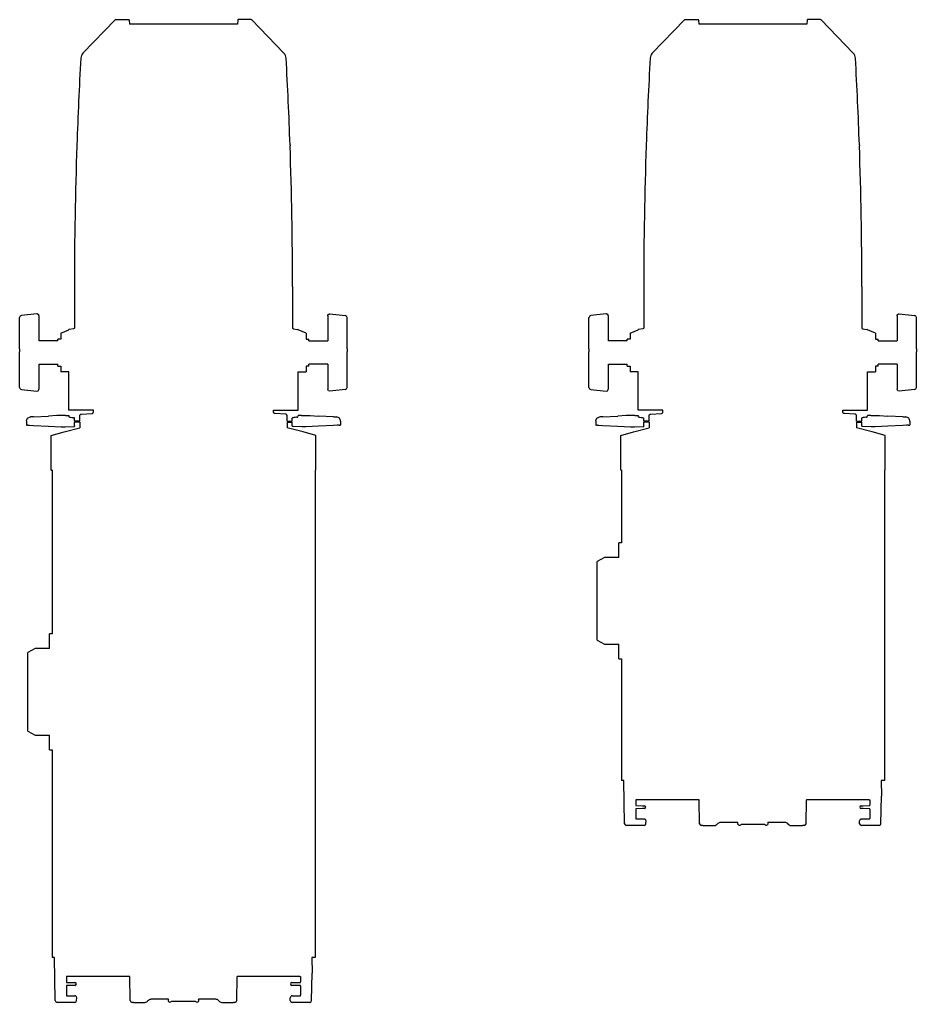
# Model space of a CAD drawing. Header units: inches. Extents: x 0 to 310, y 0 to 246.
# Drawn here: x 168.85 to 197.89, y 51.05 to 82.86 of the extents above; entities that cross this region are included whole.
import ezdxf

# ---------------------------------------------------------------- set-up
doc = ezdxf.new("R2010")
doc.units = ezdxf.units.IN
doc.header["$MEASUREMENT"] = 0

msp = doc.modelspace()

# ---------------------------------------------------------------- linework, layer by layer
for p, q in [((171.942, 82.851), (170.904, 81.776)), ((171.963, 82.861), (172.386, 82.861)), ((172.401, 82.847), (172.411, 82.719)), ((175.904, 82.719), (172.411, 82.719)), ((175.913, 82.847), (175.904, 82.719)), ((176.351, 82.861), (175.928, 82.861)), ((176.372, 82.851), (177.411, 81.776)), ((190.375, 82.851), (189.337, 81.776)), ((190.397, 82.861), (190.82, 82.861)), ((190.835, 82.847), (190.844, 82.719)), ((194.337, 82.719), (190.845, 82.719)), ((194.347, 82.847), (194.337, 82.719)), ((194.785, 82.861), (194.362, 82.861)), ((194.806, 82.851), (195.844, 81.776)), ((170.904, 81.776), (170.904, 81.776)), ((177.411, 81.776), (177.411, 81.776)), ((189.337, 81.776), (189.337, 81.776)), ((195.844, 81.776), (195.844, 81.776)), ((170.834, 81.617), (170.834, 81.617)), ((177.48, 81.617), (177.481, 81.617)), ((189.268, 81.617), (189.267, 81.617)), ((195.914, 81.617), (195.914, 81.617)), ((170.706, 78.811), (170.705, 78.781)), ((170.705, 78.781), (170.705, 78.781)), ((170.706, 78.811), (170.706, 78.811)), ((177.608, 78.811), (177.608, 78.811)), ((177.608, 78.811), (177.609, 78.781)), ((177.609, 78.781), (177.609, 78.781)), ((189.14, 78.811), (189.139, 78.781)), ((189.139, 78.781), (189.139, 78.781)), ((189.14, 78.811), (189.14, 78.811)), ((196.042, 78.811), (196.042, 78.811)), ((196.042, 78.811), (196.043, 78.781)), ((196.043, 78.781), (196.043, 78.781)), ((170.626, 74.221), (170.626, 72.886)), ((177.688, 74.221), (177.688, 72.886)), ((189.06, 74.221), (189.06, 72.886)), ((196.122, 74.221), (196.122, 72.886)), ((168.853, 72.205), (168.853, 73.222)), ((169.412, 73.334), (168.91, 73.284)), ((169.478, 73.274), (169.478, 72.461)), ((178.828, 73.274), (178.828, 72.461)), ((178.894, 73.334), (179.396, 73.284)), ((179.453, 72.205), (179.453, 73.222)), ((187.287, 72.205), (187.287, 73.222)), ((187.845, 73.334), (187.343, 73.284)), ((187.912, 73.274), (187.912, 72.461)), ((197.261, 73.274), (197.261, 72.461)), ((197.328, 73.334), (197.83, 73.284)), ((197.886, 72.205), (197.886, 73.222)), ((170.6, 72.857), (170.46, 72.837)), ((177.714, 72.857), (177.854, 72.837)), ((189.034, 72.857), (188.894, 72.837)), ((196.148, 72.857), (196.288, 72.837)), ((170.101, 72.523), (170.094, 72.523)), ((170.094, 72.461), (170.094, 72.523)), ((170.189, 72.524), (170.101, 72.524)), ((170.189, 72.714), (170.447, 72.823)), ((170.189, 72.714), (170.189, 72.524)), ((178.126, 72.714), (177.867, 72.823)), ((178.126, 72.714), (178.126, 72.524)), ((178.126, 72.524), (178.214, 72.524)), ((178.214, 72.523), (178.22, 72.523)), ((178.22, 72.461), (178.22, 72.523)), ((188.534, 72.523), (188.528, 72.523)), ((188.528, 72.461), (188.528, 72.523)), ((188.622, 72.524), (188.534, 72.524)), ((188.622, 72.714), (188.881, 72.823)), ((188.622, 72.714), (188.622, 72.524)), ((196.559, 72.714), (196.301, 72.823)), ((196.559, 72.714), (196.559, 72.524)), ((196.559, 72.524), (196.647, 72.524)), ((196.647, 72.523), (196.654, 72.523)), ((196.654, 72.461), (196.654, 72.523)), ((168.853, 72.205), (168.853, 72.11)), ((170.094, 72.461), (169.487, 72.461)), ((178.22, 72.461), (178.828, 72.461)), ((179.453, 72.205), (179.453, 72.11)), ((187.287, 72.205), (187.287, 72.11)), ((188.528, 72.461), (187.92, 72.461)), ((196.654, 72.461), (197.261, 72.461)), ((197.886, 72.205), (197.886, 72.11)), ((168.853, 71.028), (168.853, 72.11)), ((179.453, 71.028), (179.453, 72.11)), ((187.287, 71.028), (187.287, 72.11)), ((197.886, 71.028), (197.886, 72.11)), ((169.478, 71.711), (169.478, 70.898)), ((169.487, 71.711), (170.094, 71.711)), ((170.094, 71.648), (170.094, 71.711)), ((170.094, 71.648), (170.189, 71.648)), ((170.101, 71.649), (170.179, 71.649)), ((170.189, 71.648), (170.189, 71.464)), ((178.22, 71.648), (178.126, 71.648)), ((178.126, 71.648), (178.126, 71.464)), ((178.214, 71.649), (178.136, 71.649)), ((178.828, 71.711), (178.22, 71.711)), ((178.22, 71.648), (178.22, 71.711)), ((178.828, 71.711), (178.828, 70.898)), ((187.912, 71.711), (187.912, 70.898)), ((187.92, 71.711), (188.528, 71.711)), ((188.528, 71.648), (188.528, 71.711)), ((188.528, 71.648), (188.622, 71.648)), ((188.534, 71.649), (188.612, 71.649)), ((188.622, 71.648), (188.622, 71.464)), ((196.654, 71.648), (196.559, 71.648)), ((196.559, 71.648), (196.559, 71.464)), ((196.647, 71.649), (196.569, 71.649)), ((197.261, 71.711), (196.654, 71.711)), ((196.654, 71.648), (196.654, 71.711)), ((197.261, 71.711), (197.261, 70.898)), ((170.447, 71.464), (170.189, 71.464)), ((170.447, 70.221), (170.447, 71.464)), ((177.867, 70.221), (177.867, 71.464)), ((177.867, 71.464), (178.126, 71.464)), ((188.881, 71.464), (188.622, 71.464)), ((188.881, 70.221), (188.881, 71.464)), ((196.301, 70.221), (196.301, 71.464)), ((196.301, 71.464), (196.559, 71.464)), ((168.853, 70.95), (168.853, 71.028)), ((179.453, 70.95), (179.453, 71.028)), ((187.287, 70.95), (187.287, 71.028)), ((197.886, 70.95), (197.886, 71.028)), ((168.91, 70.89), (169.41, 70.84)), ((179.396, 70.89), (178.896, 70.84)), ((187.344, 70.89), (187.844, 70.84)), ((197.829, 70.89), (197.329, 70.84)), ((169.304, 70.005), (169.2, 70)), ((169.304, 70.005), (169.788, 70.03)), ((170.054, 70.044), (169.788, 70.03)), ((170.34, 70.051), (170.438, 70.045)), ((170.34, 70.051), (170.34, 70.051)), ((170.439, 70.045), (170.438, 70.045)), ((171.247, 70.221), (170.447, 70.221)), ((170.452, 69.99), (170.448, 70.036)), ((170.481, 69.99), (170.452, 69.99)), ((170.797, 69.864), (170.797, 70.033)), ((170.856, 70.095), (171.188, 70.112)), ((171.247, 70.174), (171.247, 70.221)), ((177.067, 70.221), (177.867, 70.221)), ((177.067, 70.174), (177.067, 70.221)), ((177.458, 70.095), (177.126, 70.112)), ((177.517, 69.864), (177.517, 70.033)), ((177.833, 69.99), (177.862, 69.99)), ((177.862, 69.99), (177.866, 70.036)), ((177.974, 70.051), (177.876, 70.045)), ((177.876, 70.045), (177.876, 70.045)), ((177.974, 70.051), (177.974, 70.051)), ((178.26, 70.044), (178.526, 70.03)), ((179.01, 70.005), (178.526, 70.03)), ((179.01, 70.005), (179.114, 70)), ((187.738, 70.005), (187.634, 70)), ((187.738, 70.005), (188.222, 70.03)), ((188.488, 70.044), (188.222, 70.03)), ((188.774, 70.051), (188.872, 70.045)), ((188.774, 70.051), (188.774, 70.051)), ((188.872, 70.045), (188.872, 70.045)), ((189.681, 70.221), (188.881, 70.221)), ((188.886, 69.99), (188.882, 70.036)), ((188.915, 69.99), (188.886, 69.99)), ((189.231, 69.864), (189.231, 70.033)), ((189.29, 70.095), (189.622, 70.112)), ((189.681, 70.174), (189.681, 70.221)), ((195.501, 70.221), (196.301, 70.221)), ((195.501, 70.174), (195.501, 70.221)), ((195.892, 70.095), (195.56, 70.112)), ((195.951, 69.864), (195.951, 70.033)), ((196.267, 69.99), (196.296, 69.99)), ((196.296, 69.99), (196.3, 70.036)), ((196.408, 70.051), (196.309, 70.045)), ((196.309, 70.045), (196.309, 70.045)), ((196.408, 70.051), (196.408, 70.051)), ((196.694, 70.044), (196.96, 70.03)), ((197.444, 70.005), (196.96, 70.03)), ((197.444, 70.005), (197.548, 70)), ((169.072, 69.865), (169.072, 69.746)), ((169.119, 69.734), (169.082, 69.736)), ((169.119, 69.734), (169.177, 69.731)), ((169.177, 69.731), (169.304, 69.724)), ((169.304, 69.724), (169.788, 69.698)), ((169.788, 69.698), (170.197, 69.677)), ((170.197, 69.677), (170.236, 69.677)), ((170.197, 69.677), (170.197, 69.677)), ((170.236, 69.677), (170.314, 69.677)), ((170.314, 69.677), (170.322, 69.677)), ((170.322, 69.677), (170.61, 69.692)), ((170.61, 69.692), (170.623, 69.693)), ((170.632, 69.956), (170.632, 69.966)), ((170.632, 69.864), (170.632, 69.956)), ((170.797, 69.864), (170.632, 69.864)), ((170.632, 69.712), (170.632, 69.834)), ((170.797, 69.834), (170.632, 69.834)), ((170.632, 69.712), (170.632, 69.703)), ((170.797, 69.834), (170.797, 69.648)), ((177.517, 69.864), (177.682, 69.864)), ((177.517, 69.834), (177.682, 69.834)), ((177.517, 69.834), (177.517, 69.651)), ((177.682, 69.956), (177.682, 69.966)), ((177.682, 69.864), (177.682, 69.956)), ((177.682, 69.712), (177.682, 69.834)), ((177.682, 69.712), (177.682, 69.703)), ((177.704, 69.692), (177.692, 69.693)), ((177.992, 69.677), (177.704, 69.692)), ((178, 69.677), (177.992, 69.677)), ((178.078, 69.677), (178, 69.677)), ((178.117, 69.677), (178.078, 69.677)), ((178.526, 69.698), (178.117, 69.677)), ((178.117, 69.677), (178.117, 69.677)), ((179.01, 69.724), (178.526, 69.698)), ((179.137, 69.731), (179.01, 69.724)), ((179.196, 69.734), (179.137, 69.731)), ((179.196, 69.734), (179.233, 69.736)), ((179.242, 69.865), (179.242, 69.746)), ((187.506, 69.865), (187.506, 69.746)), ((187.552, 69.734), (187.515, 69.736)), ((187.552, 69.734), (187.611, 69.731)), ((187.611, 69.731), (187.738, 69.724)), ((187.738, 69.724), (188.222, 69.698)), ((188.222, 69.698), (188.631, 69.677)), ((188.631, 69.677), (188.67, 69.677)), ((188.631, 69.677), (188.631, 69.677)), ((188.67, 69.677), (188.748, 69.677)), ((188.748, 69.677), (188.756, 69.677)), ((188.756, 69.677), (189.044, 69.692)), ((189.044, 69.692), (189.056, 69.693)), ((189.066, 69.956), (189.066, 69.966)), ((189.066, 69.864), (189.066, 69.956)), ((189.231, 69.864), (189.066, 69.864)), ((189.066, 69.712), (189.066, 69.834)), ((189.231, 69.834), (189.066, 69.834)), ((189.066, 69.712), (189.066, 69.703)), ((189.231, 69.834), (189.231, 69.648)), ((195.951, 69.864), (196.116, 69.864)), ((195.951, 69.834), (196.116, 69.834)), ((195.951, 69.834), (195.951, 69.651)), ((196.116, 69.956), (196.116, 69.966)), ((196.116, 69.864), (196.116, 69.956)), ((196.116, 69.712), (196.116, 69.834)), ((196.116, 69.712), (196.116, 69.703)), ((196.138, 69.692), (196.125, 69.693)), ((196.426, 69.677), (196.138, 69.692)), ((196.434, 69.677), (196.426, 69.677)), ((196.512, 69.677), (196.434, 69.677)), ((196.551, 69.677), (196.512, 69.677)), ((196.96, 69.698), (196.551, 69.677)), ((196.551, 69.677), (196.551, 69.677)), ((197.444, 69.724), (196.96, 69.698)), ((197.571, 69.731), (197.444, 69.724)), ((197.629, 69.734), (197.571, 69.731)), ((197.629, 69.734), (197.666, 69.736)), ((197.676, 69.865), (197.676, 69.746)), ((169.879, 69.402), (170.299, 69.515)), ((169.879, 68.28), (169.879, 69.402)), ((170.299, 69.515), (170.797, 69.648)), ((178.028, 69.515), (177.517, 69.651)), ((178.447, 69.402), (178.028, 69.515)), ((178.447, 68.28), (178.447, 69.402)), ((188.313, 69.402), (188.733, 69.515)), ((188.313, 68.28), (188.313, 69.402)), ((188.733, 69.515), (189.231, 69.648)), ((196.461, 69.515), (195.951, 69.651)), ((196.881, 69.402), (196.461, 69.515)), ((196.881, 68.28), (196.881, 69.402)), ((169.879, 68.28), (169.88, 68.28)), ((169.906, 68.28), (169.88, 68.28)), ((169.906, 68.28), (169.906, 62.985)), ((178.42, 68.28), (178.447, 68.28)), ((178.42, 68.28), (178.42, 52.51)), ((178.447, 68.28), (178.447, 68.28)), ((188.34, 68.28), (188.313, 68.28)), ((188.313, 68.28), (188.313, 68.28)), ((188.34, 68.28), (188.34, 65.929)), ((196.854, 68.28), (196.881, 68.28)), ((196.854, 68.28), (196.854, 58.234)), ((196.881, 68.28), (196.881, 68.28)), ((188.34, 65.929), (188.256, 65.929)), ((188.256, 65.455), (188.256, 65.929)), ((187.787, 65.455), (187.556, 65.32)), ((187.556, 62.778), (187.556, 65.32)), ((188.256, 65.455), (187.787, 65.455)), ((169.906, 62.985), (169.823, 62.985)), ((169.823, 62.511), (169.823, 62.985)), ((187.556, 62.778), (187.785, 62.644)), ((169.353, 62.511), (169.123, 62.377)), ((169.123, 59.834), (169.123, 62.377)), ((169.823, 62.511), (169.353, 62.511)), ((187.784, 62.643), (188.244, 62.643)), ((187.785, 62.644), (188.256, 62.644)), ((188.256, 62.169), (188.256, 62.644)), ((188.256, 62.169), (188.34, 62.169)), ((188.34, 62.169), (188.34, 58.234)), ((169.123, 59.834), (169.352, 59.7)), ((169.351, 59.699), (169.81, 59.699)), ((169.352, 59.7), (169.823, 59.7)), ((169.823, 59.225), (169.823, 59.7)), ((169.823, 59.225), (169.906, 59.225)), ((169.906, 59.225), (169.906, 52.51)), ((188.417, 58.234), (188.34, 58.234)), ((188.441, 56.836), (188.417, 58.234)), ((196.747, 58.234), (196.756, 57.722)), ((196.854, 58.234), (196.747, 58.234)), ((188.806, 57.612), (188.801, 57.607)), ((188.801, 57.607), (188.801, 57.476)), ((188.828, 57.612), (188.806, 57.612)), ((188.888, 57.612), (188.828, 57.612)), ((190.853, 57.612), (188.888, 57.612)), ((190.867, 56.836), (190.853, 57.612)), ((194.315, 56.836), (194.328, 57.612)), ((196.294, 57.612), (194.328, 57.612)), ((196.354, 57.612), (196.294, 57.612)), ((196.354, 57.612), (196.376, 57.612)), ((196.376, 57.612), (196.381, 57.607)), ((196.381, 57.607), (196.381, 57.438)), ((196.74, 56.836), (196.756, 57.722)), ((188.801, 57.476), (188.801, 57.438)), ((188.801, 57.438), (188.801, 57.427)), ((188.801, 57.427), (188.806, 57.422)), ((188.806, 57.322), (188.801, 57.317)), ((188.801, 57.317), (188.801, 57.306)), ((188.801, 57.306), (188.801, 57.008)), ((188.806, 57.422), (189.023, 57.418)), ((189.023, 57.326), (188.806, 57.322)), ((196.159, 57.418), (196.376, 57.422)), ((196.376, 57.322), (196.159, 57.326)), ((196.376, 57.422), (196.381, 57.427)), ((196.381, 57.317), (196.376, 57.322)), ((196.381, 57.427), (196.381, 57.438)), ((196.381, 57.306), (196.381, 57.317)), ((196.381, 57.306), (196.381, 57.008)), ((188.801, 57.008), (188.801, 56.997)), ((188.801, 56.997), (188.806, 56.992)), ((188.806, 56.992), (189.023, 56.988)), ((196.159, 56.988), (196.376, 56.992)), ((196.376, 56.992), (196.381, 56.997)), ((196.381, 56.997), (196.381, 57.008)), ((188.441, 56.836), (188.441, 56.832)), ((188.52, 56.777), (188.501, 56.777)), ((188.805, 56.777), (188.52, 56.777)), ((188.95, 56.777), (188.805, 56.777)), ((189.023, 56.777), (188.95, 56.777)), ((189.072, 56.777), (189.023, 56.777)), ((189.132, 56.836), (189.134, 56.926)), ((190.976, 56.777), (190.927, 56.777)), ((190.976, 56.777), (191.345, 56.777)), ((191.459, 56.842), (191.429, 56.812)), ((192.103, 56.877), (191.544, 56.877)), ((192.214, 56.819), (192.97, 56.819)), ((193.638, 56.877), (193.081, 56.877)), ((193.752, 56.812), (193.722, 56.842)), ((193.837, 56.777), (194.205, 56.777)), ((194.255, 56.777), (194.205, 56.777)), ((196.049, 56.836), (196.048, 56.926)), ((196.159, 56.777), (196.109, 56.777)), ((196.232, 56.777), (196.159, 56.777)), ((196.376, 56.777), (196.232, 56.777)), ((196.662, 56.777), (196.376, 56.777)), ((196.68, 56.777), (196.662, 56.777)), ((196.74, 56.832), (196.74, 56.836)), ((169.983, 52.51), (169.906, 52.51)), ((170.008, 51.112), (169.983, 52.51)), ((178.313, 52.51), (178.322, 51.998)), ((178.42, 52.51), (178.313, 52.51)), ((170.372, 51.888), (170.367, 51.883)), ((170.367, 51.883), (170.367, 51.752)), ((170.394, 51.888), (170.372, 51.888)), ((170.454, 51.888), (170.394, 51.888)), ((172.42, 51.888), (170.454, 51.888)), ((172.433, 51.112), (172.42, 51.888)), ((175.881, 51.112), (175.895, 51.888)), ((177.86, 51.888), (175.895, 51.888)), ((177.92, 51.888), (177.86, 51.888)), ((177.92, 51.888), (177.942, 51.888)), ((177.942, 51.888), (177.947, 51.883)), ((177.947, 51.883), (177.947, 51.714)), ((178.307, 51.112), (178.322, 51.998)), ((170.367, 51.752), (170.367, 51.714)), ((170.367, 51.714), (170.367, 51.703)), ((170.367, 51.703), (170.372, 51.698)), ((170.372, 51.599), (170.367, 51.594)), ((170.367, 51.594), (170.367, 51.582)), ((170.367, 51.582), (170.367, 51.284)), ((170.372, 51.698), (170.589, 51.695)), ((170.589, 51.602), (170.372, 51.599)), ((177.725, 51.695), (177.942, 51.698)), ((177.942, 51.599), (177.725, 51.602)), ((177.942, 51.698), (177.947, 51.703)), ((177.947, 51.594), (177.942, 51.599)), ((177.947, 51.703), (177.947, 51.714)), ((177.947, 51.582), (177.947, 51.594)), ((177.947, 51.582), (177.947, 51.284)), ((170.367, 51.284), (170.367, 51.273)), ((170.367, 51.273), (170.372, 51.268)), ((170.372, 51.268), (170.589, 51.265)), ((177.725, 51.265), (177.942, 51.268)), ((177.942, 51.268), (177.947, 51.273)), ((177.947, 51.273), (177.947, 51.284)), ((170.008, 51.112), (170.008, 51.109)), ((170.086, 51.053), (170.068, 51.053)), ((170.372, 51.053), (170.086, 51.053)), ((170.517, 51.053), (170.372, 51.053)), ((170.589, 51.053), (170.517, 51.053)), ((170.639, 51.053), (170.589, 51.053)), ((170.699, 51.112), (170.7, 51.203)), ((172.543, 51.053), (172.493, 51.053)), ((172.543, 51.053), (172.911, 51.053)), ((173.025, 51.118), (172.996, 51.089)), ((173.67, 51.153), (173.11, 51.153)), ((173.78, 51.095), (174.537, 51.095)), ((175.204, 51.153), (174.647, 51.153)), ((175.318, 51.089), (175.289, 51.118)), ((175.403, 51.053), (175.772, 51.053)), ((175.821, 51.053), (175.772, 51.053)), ((177.616, 51.112), (177.614, 51.203)), ((177.725, 51.053), (177.676, 51.053)), ((177.798, 51.053), (177.725, 51.053)), ((177.943, 51.053), (177.798, 51.053)), ((178.228, 51.053), (177.943, 51.053)), ((178.247, 51.053), (178.228, 51.053)), ((178.307, 51.109), (178.307, 51.112))]:
    msp.add_line(p, q)
at = {"flags": 128}
for points in [[(189.023, 57.418), (189.042, 57.418), (189.061, 57.417), (189.078, 57.417)], [(189.078, 57.327), (189.061, 57.327), (189.042, 57.326), (189.023, 57.326)], [(196.103, 57.417), (196.121, 57.417), (196.139, 57.418), (196.159, 57.418)], [(196.159, 57.326), (196.139, 57.326), (196.121, 57.327), (196.103, 57.327)], [(189.023, 56.988), (189.041, 56.988), (189.059, 56.987), (189.075, 56.987)], [(196.107, 56.987), (196.123, 56.987), (196.14, 56.988), (196.159, 56.988)], [(170.589, 51.695), (170.609, 51.694), (170.627, 51.694), (170.645, 51.694)], [(170.645, 51.603), (170.627, 51.603), (170.609, 51.603), (170.589, 51.602)], [(177.669, 51.694), (177.687, 51.694), (177.706, 51.694), (177.725, 51.695)], [(177.725, 51.602), (177.705, 51.603), (177.687, 51.603), (177.669, 51.603)], [(170.589, 51.265), (170.608, 51.264), (170.625, 51.264), (170.641, 51.264)], [(177.673, 51.264), (177.689, 51.264), (177.707, 51.264), (177.725, 51.265)]]:
    msp.add_lwpolyline(points, dxfattribs=at)
for centre, radius, start, end in [((171.963, 82.831), 0.03, 90, 136), ((172.386, 82.846), 0.015, 5, 90), ((175.928, 82.846), 0.015, 90, 175), ((176.351, 82.831), 0.03, 44, 90), ((190.397, 82.831), 0.03, 90, 136), ((190.82, 82.846), 0.015, 5, 90), ((194.362, 82.846), 0.015, 90, 175), ((194.785, 82.831), 0.03, 44, 90), ((171.083, 81.603), 0.25, 136, 176.7805), ((177.231, 81.603), 0.25, 3.2195, 44), ((189.517, 81.603), 0.25, 136, 176.7805), ((195.665, 81.603), 0.25, 3.2195, 44), ((302.319, 74.221), 131.693, 176.7805, 178.00262), ((45.995, 74.221), 131.693, 1.99738, 3.2195), ((320.753, 74.221), 131.693, 176.7805, 178.00262), ((64.429, 74.221), 131.693, 1.99738, 3.2195), ((302.319, 74.221), 131.693, 178.01568, 180), ((45.995, 74.221), 131.693, 0, 1.98432), ((320.753, 74.221), 131.693, 178.01568, 180), ((64.429, 74.221), 131.693, 0, 1.98432), ((168.916, 73.222), 0.0625, 95.7335, 180), ((179.39, 73.222), 0.0625, 0, 84.2665), ((187.35, 73.222), 0.0625, 95.7335, 180), ((197.824, 73.222), 0.0625, 0, 84.2665), ((170.462, 72.823), 0.015, 98, 180), ((177.852, 72.823), 0.015, 0, 82), ((188.896, 72.823), 0.015, 98, 180), ((196.286, 72.823), 0.015, 0, 82), ((168.914, 70.951), 0.0612, 180.9485, 266.1473), ((179.391, 70.951), 0.0612, 273.8527, 359.0515), ((187.348, 70.951), 0.0612, 180.9485, 266.1473), ((197.825, 70.951), 0.0612, 273.8527, 359.0515), ((169.082, 69.746), 0.01, 183.5738, 266.9774), ((170.622, 69.703), 0.01, 273.1059, 359.191), ((170.623, 69.965), 0.00906, 4.3621, 87.1843), ((170.631, 69.703), 0.000649, 359.2227, 11.7737), ((177.691, 69.965), 0.00906, 92.8157, 175.6379), ((177.692, 69.703), 0.01, 180.809, 266.8941), ((177.683, 69.703), 0.000649, 168.2263, 180.7773), ((179.232, 69.746), 0.01, 273.0226, 356.4262), ((187.516, 69.746), 0.01, 183.5738, 266.9774), ((189.056, 69.703), 0.01, 273.1059, 359.191), ((189.057, 69.965), 0.00906, 4.3621, 87.1843), ((189.065, 69.703), 0.000649, 359.2227, 11.7737), ((196.125, 69.965), 0.00906, 92.8157, 175.6379), ((196.126, 69.703), 0.01, 180.809, 266.8941), ((196.117, 69.703), 0.000649, 168.2263, 180.7773), ((197.666, 69.746), 0.01, 273.0226, 356.4262), ((189.078, 57.372), 0.0452, 270.9995, 89.0005), ((196.104, 57.372), 0.0452, 90.9995, 269.0005), ((189.074, 56.927), 0.06, 358.9987, 89.0009), ((196.108, 56.927), 0.06, 91, 181.0007), ((188.501, 56.837), 0.06, 181, 270), ((189.072, 56.837), 0.06, 270, 359), ((190.927, 56.837), 0.06, 181, 270), ((191.345, 56.897), 0.12, 269.9426, 302.0856), ((191.345, 56.897), 0.12, 302.0296, 315), ((191.544, 56.757), 0.12, 90, 135), ((192.16, 56.85), 0.0625, 154.3102, 330.3438), ((193.025, 56.85), 0.0625, 209.6562, 25.6898), ((193.638, 56.757), 0.12, 45, 90), ((193.837, 56.897), 0.12, 225, 237.9704), ((193.837, 56.897), 0.12, 237.9135, 270.0583), ((194.255, 56.837), 0.06, 270, 359), ((196.109, 56.837), 0.06, 181, 270), ((196.68, 56.837), 0.06, 270, 359), ((170.644, 51.648), 0.0452, 270.9995, 89.0005), ((177.67, 51.648), 0.0452, 90.9995, 269.0005), ((170.64, 51.204), 0.06, 358.9987, 89.0009), ((177.674, 51.204), 0.06, 91, 181.0007), ((170.068, 51.113), 0.06, 181, 270), ((170.639, 51.113), 0.06, 270, 359), ((172.493, 51.113), 0.06, 181, 270), ((172.911, 51.173), 0.12, 269.9426, 302.0856), ((172.911, 51.173), 0.12, 302.0296, 315), ((173.11, 51.033), 0.12, 90, 135), ((173.726, 51.126), 0.0625, 154.3102, 330.3438), ((174.591, 51.126), 0.0625, 209.6562, 25.6898), ((175.204, 51.033), 0.12, 45, 90), ((175.403, 51.173), 0.12, 225, 237.9704), ((175.403, 51.173), 0.12, 237.9135, 270.0583), ((175.821, 51.113), 0.06, 270, 359), ((177.676, 51.113), 0.06, 181, 270), ((178.247, 51.113), 0.06, 270, 359)]:
    msp.add_arc(centre, radius, start, end)
for centre, major_axis, ratio, start_param, end_param in [((169.416, 73.274), (0.0625, 0.0018), 0.960296, 6.255461, 6.461585), ((187.85, 73.274), (0.0625, 0.0018), 0.960296, 6.255461, 6.461585), ((169.416, 70.9), (0.0578, -0.0249), 0.953094, 5.014537, 6.466476), ((169.416, 70.898), (0.0625, -0.0018), 0.960296, 6.104786, 6.310909), ((187.85, 70.9), (0.0578, -0.0249), 0.953094, 5.014537, 6.466476), ((187.85, 70.898), (0.0625, -0.0018), 0.960296, 6.104786, 6.310909)]:
    msp.add_ellipse(centre, major_axis=major_axis, ratio=ratio, start_param=start_param, end_param=end_param)
at = {"extrusion": (0, 0, -1)}
for centre, major_axis, ratio, start_param, end_param in [((178.89, 73.274), (-0.0625, 0.0018), 0.960296, 6.255461, 6.461585), ((197.324, 73.274), (-0.0625, 0.0018), 0.960296, 6.255461, 6.461585), ((178.89, 70.898), (-0.0625, -0.0018), 0.960296, 6.104786, 6.310909), ((178.89, 70.9), (-0.0578, -0.0249), 0.953094, 5.014537, 6.466476), ((197.324, 70.898), (-0.0625, -0.0018), 0.960296, 6.104786, 6.310909), ((197.324, 70.9), (-0.0578, -0.0249), 0.953094, 5.014537, 6.466476)]:
    msp.add_ellipse(centre, major_axis=major_axis, ratio=ratio, start_param=start_param, end_param=end_param, dxfattribs=at)
for points, knots in [([(172.411, 82.719), (172.411, 82.719), (172.411, 82.719), (172.411, 82.719), (172.411, 82.719)], [0, 0, 0, 0, 0.422493, 1, 1, 1, 1]), ([(175.903, 82.719), (175.903, 82.719), (175.904, 82.719), (175.904, 82.719), (175.904, 82.719)], [0, 0, 0, 0, 0.422493, 1, 1, 1, 1]), ([(190.845, 82.719), (190.845, 82.719), (190.844, 82.719), (190.844, 82.719), (190.844, 82.719)], [0, 0, 0, 0, 0.422493, 1, 1, 1, 1]), ([(194.337, 82.719), (194.337, 82.719), (194.337, 82.719), (194.337, 82.719), (194.337, 82.719)], [0, 0, 0, 0, 0.422493, 1, 1, 1, 1]), ([(169.477, 73.288), (169.475, 73.294), (169.47, 73.307), (169.456, 73.323), (169.436, 73.333), (169.421, 73.336), (169.413, 73.334), (169.412, 73.334)], [0, 0, 0, 0, 0.226504, 0.472221, 0.724992, 0.959122, 1, 1, 1, 1]), ([(178.829, 73.288), (178.831, 73.294), (178.835, 73.307), (178.85, 73.323), (178.87, 73.333), (178.885, 73.336), (178.893, 73.334), (178.894, 73.334)], [0, 0, 0, 0, 0.226504, 0.472221, 0.724992, 0.959122, 1, 1, 1, 1]), ([(187.911, 73.288), (187.908, 73.294), (187.904, 73.307), (187.889, 73.323), (187.87, 73.333), (187.854, 73.336), (187.846, 73.334), (187.845, 73.334)], [0, 0, 0, 0, 0.226504, 0.472221, 0.724992, 0.959122, 1, 1, 1, 1]), ([(197.263, 73.288), (197.265, 73.294), (197.269, 73.307), (197.284, 73.323), (197.303, 73.333), (197.319, 73.336), (197.327, 73.334), (197.328, 73.334)], [0, 0, 0, 0, 0.226504, 0.472221, 0.724992, 0.959122, 1, 1, 1, 1]), ([(170.626, 72.886), (170.626, 72.886), (170.626, 72.884), (170.625, 72.879), (170.622, 72.871), (170.616, 72.863), (170.607, 72.858), (170.602, 72.858), (170.6, 72.858)], [0, 0, 0, 0, 0.025107, 0.155514, 0.345823, 0.611712, 0.865456, 1, 1, 1, 1]), ([(177.688, 72.886), (177.688, 72.886), (177.688, 72.884), (177.689, 72.879), (177.692, 72.871), (177.699, 72.863), (177.707, 72.858), (177.712, 72.858), (177.714, 72.858)], [0, 0, 0, 0, 0.025107, 0.155514, 0.345823, 0.611712, 0.865456, 1, 1, 1, 1]), ([(189.06, 72.886), (189.06, 72.886), (189.06, 72.884), (189.059, 72.879), (189.056, 72.871), (189.049, 72.863), (189.041, 72.858), (189.036, 72.858), (189.034, 72.858)], [0, 0, 0, 0, 0.025107, 0.155514, 0.345823, 0.611712, 0.865456, 1, 1, 1, 1]), ([(196.122, 72.886), (196.122, 72.886), (196.122, 72.884), (196.123, 72.879), (196.126, 72.871), (196.132, 72.863), (196.141, 72.858), (196.146, 72.858), (196.148, 72.858)], [0, 0, 0, 0, 0.025107, 0.155514, 0.345823, 0.611712, 0.865456, 1, 1, 1, 1]), ([(169.072, 69.864), (169.074, 69.881), (169.078, 69.915), (169.107, 69.96), (169.15, 69.991), (169.184, 69.997), (169.2, 70)], [0, 0, 0, 0, 0.240773, 0.5, 0.759227, 1, 1, 1, 1]), ([(170.197, 70.047), (170.189, 70.047), (170.173, 70.046), (170.15, 70.045), (170.128, 70.045), (170.108, 70.044), (170.09, 70.044), (170.076, 70.044), (170.064, 70.044), (170.057, 70.044), (170.054, 70.044), (170.054, 70.044), (170.054, 70.044)], [0, 0, 0, 0, 0.105036, 0.213119, 0.318154, 0.42623, 0.531397, 0.639588, 0.74523, 0.853911, 0.959972, 1, 1, 1, 1]), ([(170.322, 70.051), (170.318, 70.05), (170.309, 70.05), (170.293, 70.049), (170.273, 70.048), (170.252, 70.048), (170.229, 70.047), (170.21, 70.047), (170.2, 70.047), (170.197, 70.047)], [0, 0, 0, 0, 0.1553636, 0.3151427, 0.4718089, 0.6330449, 0.7892177, 0.9499605, 1, 1, 1, 1]), ([(170.322, 70.051), (170.322, 70.051), (170.322, 70.051), (170.322, 70.051), (170.322, 70.051), (170.322, 70.051), (170.322, 70.051)], [0, 0, 0, 0, 0.344879, 0.691965, 0.85965, 1, 1, 1, 1]), ([(170.34, 70.051), (170.339, 70.051), (170.337, 70.051), (170.33, 70.051), (170.324, 70.051), (170.322, 70.051)], [0, 0, 0, 0, 0.390541, 0.792396, 1, 1, 1, 1]), ([(170.439, 70.045), (170.44, 70.045), (170.442, 70.045), (170.445, 70.043), (170.447, 70.04), (170.448, 70.038), (170.448, 70.037), (170.448, 70.036)], [0, 0, 0, 0, 0.235917, 0.471833, 0.707753, 0.925415, 1, 1, 1, 1]), ([(170.481, 69.99), (170.488, 69.99), (170.521, 69.988), (170.569, 69.983), (170.609, 69.976), (170.624, 69.974)], [0, 0, 0, 0, 0.1396833, 0.6986629, 1, 1, 1, 1]), ([(170.797, 70.033), (170.798, 70.04), (170.799, 70.054), (170.81, 70.072), (170.826, 70.086), (170.842, 70.093), (170.852, 70.094), (170.856, 70.095)], [0, 0, 0, 0, 0.222089, 0.444178, 0.666268, 0.888363, 1, 1, 1, 1]), ([(171.188, 70.112), (171.195, 70.113), (171.209, 70.115), (171.227, 70.127), (171.24, 70.143), (171.246, 70.16), (171.247, 70.171), (171.247, 70.174)], [0, 0, 0, 0, 0.2221, 0.4442, 0.666297, 0.88839, 1, 1, 1, 1]), ([(177.126, 70.112), (177.119, 70.113), (177.105, 70.115), (177.087, 70.127), (177.074, 70.143), (177.068, 70.16), (177.067, 70.171), (177.067, 70.174)], [0, 0, 0, 0, 0.2221, 0.4442, 0.666297, 0.88839, 1, 1, 1, 1]), ([(177.517, 70.033), (177.516, 70.04), (177.515, 70.054), (177.504, 70.072), (177.489, 70.086), (177.472, 70.093), (177.462, 70.094), (177.458, 70.095)], [0, 0, 0, 0, 0.222089, 0.444178, 0.666268, 0.888363, 1, 1, 1, 1]), ([(177.833, 69.99), (177.826, 69.99), (177.793, 69.988), (177.745, 69.983), (177.705, 69.976), (177.691, 69.974)], [0, 0, 0, 0, 0.1396833, 0.6986629, 1, 1, 1, 1]), ([(177.876, 70.045), (177.875, 70.045), (177.872, 70.045), (177.87, 70.043), (177.867, 70.04), (177.867, 70.038), (177.866, 70.037), (177.866, 70.036)], [0, 0, 0, 0, 0.235917, 0.471833, 0.707753, 0.925415, 1, 1, 1, 1]), ([(177.974, 70.051), (177.975, 70.051), (177.978, 70.051), (177.984, 70.051), (177.99, 70.051), (177.992, 70.051)], [0, 0, 0, 0, 0.390541, 0.792396, 1, 1, 1, 1]), ([(177.992, 70.051), (177.996, 70.05), (178.005, 70.05), (178.022, 70.049), (178.041, 70.048), (178.062, 70.048), (178.085, 70.047), (178.104, 70.047), (178.115, 70.047), (178.117, 70.047)], [0, 0, 0, 0, 0.1553636, 0.3151427, 0.4718089, 0.6330449, 0.7892177, 0.9499605, 1, 1, 1, 1]), ([(177.992, 70.051), (177.992, 70.051), (177.992, 70.051), (177.992, 70.051), (177.992, 70.051), (177.992, 70.051), (177.992, 70.051)], [0, 0, 0, 0, 0.344879, 0.691965, 0.85965, 1, 1, 1, 1]), ([(178.117, 70.047), (178.125, 70.047), (178.141, 70.046), (178.164, 70.045), (178.186, 70.045), (178.206, 70.044), (178.224, 70.044), (178.239, 70.044), (178.25, 70.044), (178.257, 70.044), (178.26, 70.044), (178.26, 70.044), (178.26, 70.044)], [0, 0, 0, 0, 0.105036, 0.213119, 0.318154, 0.42623, 0.531397, 0.639588, 0.74523, 0.853911, 0.959972, 1, 1, 1, 1]), ([(179.242, 69.864), (179.24, 69.881), (179.237, 69.915), (179.207, 69.96), (179.164, 69.991), (179.13, 69.997), (179.114, 70)], [0, 0, 0, 0, 0.240773, 0.5, 0.759227, 1, 1, 1, 1]), ([(187.506, 69.864), (187.508, 69.881), (187.511, 69.915), (187.541, 69.96), (187.584, 69.991), (187.618, 69.997), (187.634, 70)], [0, 0, 0, 0, 0.240773, 0.5, 0.759227, 1, 1, 1, 1]), ([(188.631, 70.047), (188.623, 70.047), (188.607, 70.046), (188.584, 70.045), (188.562, 70.045), (188.542, 70.044), (188.524, 70.044), (188.509, 70.044), (188.498, 70.044), (188.491, 70.044), (188.488, 70.044), (188.488, 70.044), (188.488, 70.044)], [0, 0, 0, 0, 0.105036, 0.213119, 0.318154, 0.42623, 0.531397, 0.639588, 0.74523, 0.853911, 0.959972, 1, 1, 1, 1]), ([(188.756, 70.051), (188.751, 70.05), (188.743, 70.05), (188.726, 70.049), (188.707, 70.048), (188.686, 70.048), (188.663, 70.047), (188.644, 70.047), (188.633, 70.047), (188.631, 70.047)], [0, 0, 0, 0, 0.1553636, 0.3151427, 0.4718089, 0.6330449, 0.7892177, 0.9499605, 1, 1, 1, 1]), ([(188.756, 70.051), (188.756, 70.051), (188.756, 70.051), (188.756, 70.051), (188.756, 70.051), (188.756, 70.051), (188.756, 70.051)], [0, 0, 0, 0, 0.344879, 0.691965, 0.85965, 1, 1, 1, 1]), ([(188.774, 70.051), (188.773, 70.051), (188.77, 70.051), (188.764, 70.051), (188.758, 70.051), (188.756, 70.051)], [0, 0, 0, 0, 0.390541, 0.792396, 1, 1, 1, 1]), ([(188.872, 70.045), (188.873, 70.045), (188.876, 70.045), (188.878, 70.043), (188.881, 70.04), (188.881, 70.038), (188.882, 70.037), (188.882, 70.036)], [0, 0, 0, 0, 0.235917, 0.471833, 0.707753, 0.925415, 1, 1, 1, 1]), ([(188.915, 69.99), (188.922, 69.99), (188.955, 69.988), (189.003, 69.983), (189.043, 69.976), (189.057, 69.974)], [0, 0, 0, 0, 0.1396833, 0.6986629, 1, 1, 1, 1]), ([(189.231, 70.033), (189.232, 70.04), (189.233, 70.054), (189.244, 70.072), (189.259, 70.086), (189.276, 70.093), (189.286, 70.094), (189.29, 70.095)], [0, 0, 0, 0, 0.222089, 0.444178, 0.666268, 0.888363, 1, 1, 1, 1]), ([(189.622, 70.112), (189.629, 70.113), (189.643, 70.115), (189.661, 70.127), (189.674, 70.143), (189.68, 70.16), (189.681, 70.171), (189.681, 70.174)], [0, 0, 0, 0, 0.2221, 0.4442, 0.666297, 0.88839, 1, 1, 1, 1]), ([(195.56, 70.112), (195.553, 70.113), (195.539, 70.115), (195.521, 70.127), (195.508, 70.143), (195.501, 70.16), (195.501, 70.171), (195.501, 70.174)], [0, 0, 0, 0, 0.2221, 0.4442, 0.666297, 0.88839, 1, 1, 1, 1]), ([(195.951, 70.033), (195.95, 70.04), (195.949, 70.054), (195.938, 70.072), (195.922, 70.086), (195.906, 70.093), (195.895, 70.094), (195.892, 70.095)], [0, 0, 0, 0, 0.222089, 0.444178, 0.666268, 0.888363, 1, 1, 1, 1]), ([(196.267, 69.99), (196.26, 69.99), (196.227, 69.988), (196.179, 69.983), (196.139, 69.976), (196.124, 69.974)], [0, 0, 0, 0, 0.1396833, 0.6986629, 1, 1, 1, 1]), ([(196.309, 70.045), (196.308, 70.045), (196.306, 70.045), (196.303, 70.043), (196.301, 70.04), (196.3, 70.038), (196.3, 70.037), (196.3, 70.036)], [0, 0, 0, 0, 0.235917, 0.471833, 0.707753, 0.925415, 1, 1, 1, 1]), ([(196.408, 70.051), (196.409, 70.051), (196.411, 70.051), (196.418, 70.051), (196.424, 70.051), (196.426, 70.051)], [0, 0, 0, 0, 0.390541, 0.792396, 1, 1, 1, 1]), ([(196.426, 70.051), (196.43, 70.05), (196.439, 70.05), (196.455, 70.049), (196.475, 70.048), (196.496, 70.048), (196.519, 70.047), (196.538, 70.047), (196.548, 70.047), (196.551, 70.047)], [0, 0, 0, 0, 0.1553636, 0.3151427, 0.4718089, 0.6330449, 0.7892177, 0.9499605, 1, 1, 1, 1]), ([(196.426, 70.051), (196.426, 70.051), (196.426, 70.051), (196.426, 70.051), (196.426, 70.051), (196.426, 70.051), (196.426, 70.051)], [0, 0, 0, 0, 0.344879, 0.691965, 0.85965, 1, 1, 1, 1]), ([(196.551, 70.047), (196.559, 70.047), (196.575, 70.046), (196.598, 70.045), (196.62, 70.045), (196.64, 70.044), (196.658, 70.044), (196.672, 70.044), (196.684, 70.044), (196.691, 70.044), (196.694, 70.044), (196.694, 70.044), (196.694, 70.044)], [0, 0, 0, 0, 0.105036, 0.213119, 0.318154, 0.42623, 0.531397, 0.639588, 0.74523, 0.853911, 0.959972, 1, 1, 1, 1]), ([(197.676, 69.864), (197.674, 69.881), (197.67, 69.915), (197.641, 69.96), (197.598, 69.991), (197.564, 69.997), (197.547, 70)], [0, 0, 0, 0, 0.240773, 0.5, 0.759227, 1, 1, 1, 1])]:
    msp.add_open_spline(points, degree=3, knots=knots)

doc.saveas('drawing.dxf')
